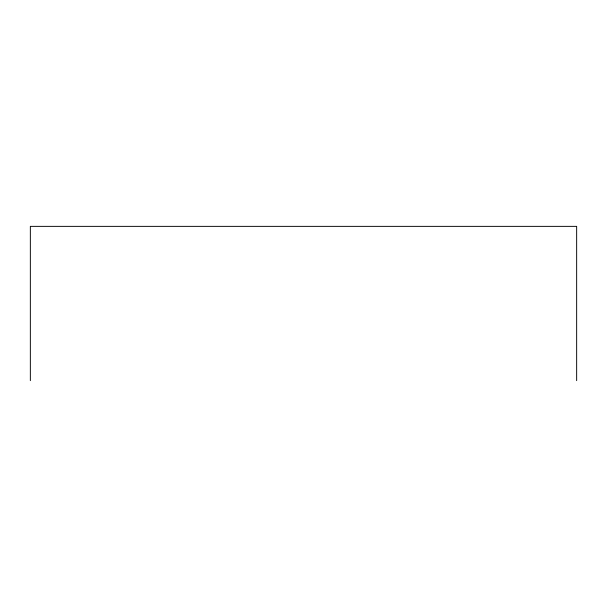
<?xml version="1.0" encoding="UTF-8"?>
<svg xmlns="http://www.w3.org/2000/svg" width="607" height="607" viewBox="0 0 607 607"><rect width="100%" height="100%" fill="white"/><g stroke="black" fill="none" stroke-linecap="round" stroke-linejoin="round"><path stroke-width="0.91" d="M576.65 380.635L576.65 226.365L30.35 226.365L30.35 380.635"/></g></svg>
